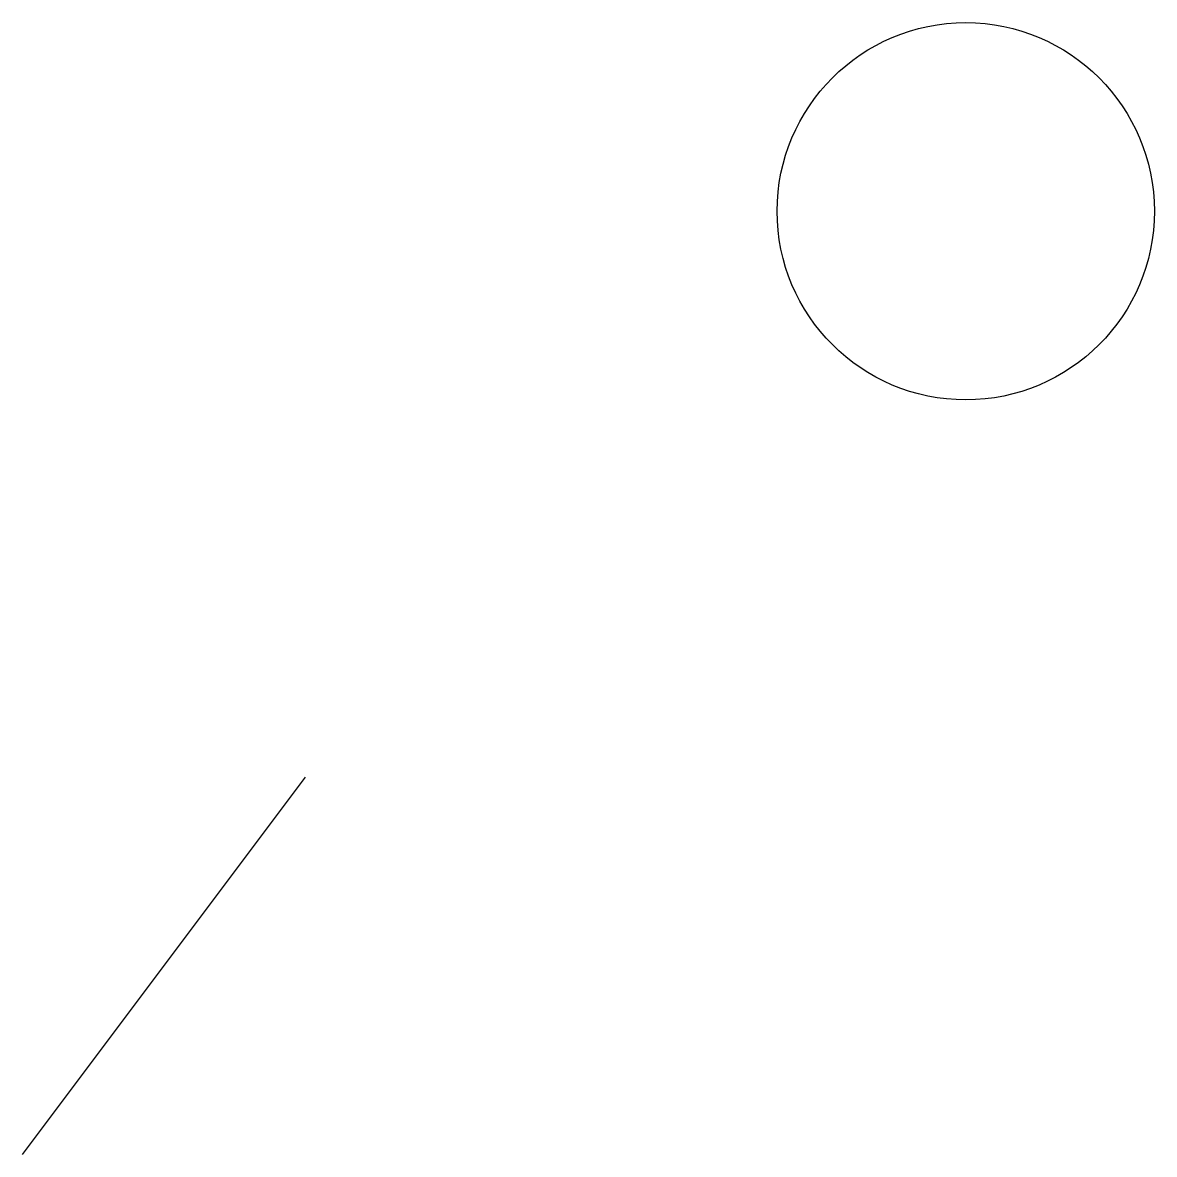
# Model space of a CAD drawing. Header units: millimetres. Extents: x 1 to 13, y 2 to 14.
import ezdxf

# ---------------------------------------------------------------- set-up
doc = ezdxf.new("R2010")
doc.units = ezdxf.units.MM
doc.layers.add('SURVEY', color=7, linetype='Continuous', true_color=0x123456)

msp = doc.modelspace()

# ---------------------------------------------------------------- linework, layer by layer
at = {"layer": 'SURVEY'}
msp.add_line((1, 2, 10), (4, 6, 12), dxfattribs=at)
msp.add_circle((11, 12, 14), 2, dxfattribs=at)

doc.saveas('drawing.dxf')
